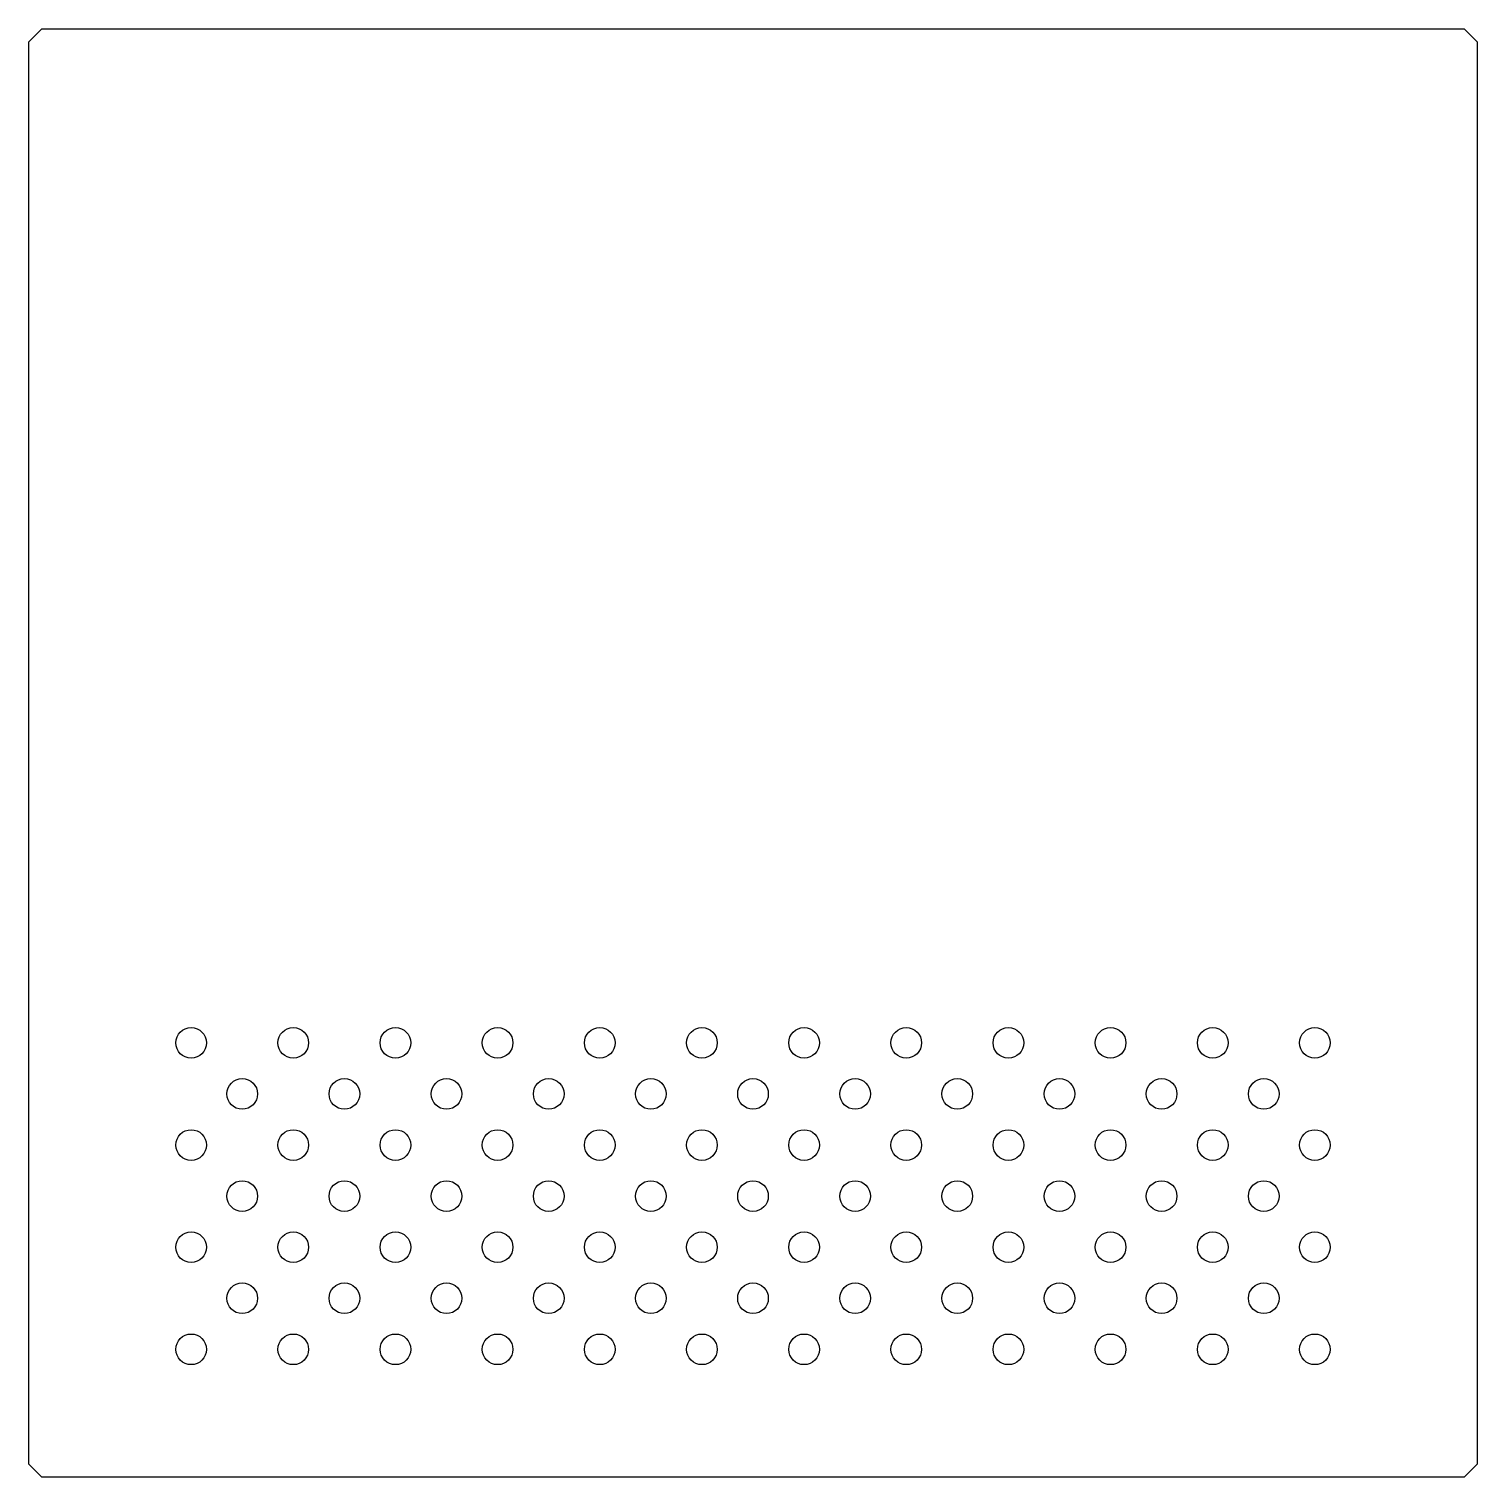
# Model space of a CAD drawing. Header units: millimetres. Extents: x -284 to 284, y -284 to 284.
import ezdxf

# ---------------------------------------------------------------- set-up
doc = ezdxf.new("R2010")
doc.units = ezdxf.units.MM
doc.layers.get('0').update_dxf_attribs({"linetype": 'CONTINUOUS'})

msp = doc.modelspace()

# ---------------------------------------------------------------- linework, layer by layer
msp.add_lwpolyline([(283.5, -278.5), (278.5, -283.5), (-278.5, -283.5), (-283.5, -278.5), (-283.5, 278.5), (-278.5, 283.5), (278.5, 283.5), (283.5, 278.5)], close=True)
for centre in [(-220, -113.5), (-180, -113.5), (-140, -113.5), (-100, -113.5), (-60, -113.5), (-20, -113.5), (20, -113.5), (60, -113.5), (100, -113.5), (140, -113.5), (180, -113.5), (220, -113.5), (-200, -133.5), (-160, -133.5), (-120, -133.5), (-80, -133.5), (-40, -133.5), (0, -133.5), (40, -133.5), (80, -133.5), (120, -133.5), (160, -133.5), (200, -133.5), (-220, -153.5), (-180, -153.5), (-140, -153.5), (-100, -153.5), (-60, -153.5), (-20, -153.5), (20, -153.5), (60, -153.5), (100, -153.5), (140, -153.5), (180, -153.5), (220, -153.5), (-200, -173.5), (-160, -173.5), (-120, -173.5), (-80, -173.5), (-40, -173.5), (0, -173.5), (40, -173.5), (80, -173.5), (120, -173.5), (160, -173.5), (200, -173.5), (-220, -193.5), (-180, -193.5), (-140, -193.5), (-100, -193.5), (-60, -193.5), (-20, -193.5), (20, -193.5), (60, -193.5), (100, -193.5), (140, -193.5), (180, -193.5), (220, -193.5), (-200, -213.5), (-160, -213.5), (-120, -213.5), (-80, -213.5), (-40, -213.5), (0, -213.5), (40, -213.5), (80, -213.5), (120, -213.5), (160, -213.5), (200, -213.5), (-220, -233.5), (-180, -233.5), (-140, -233.5), (-100, -233.5), (-60, -233.5), (-20, -233.5), (20, -233.5), (60, -233.5), (100, -233.5), (140, -233.5), (180, -233.5), (220, -233.5)]:
    msp.add_circle(centre, 6)

doc.saveas('drawing.dxf')
